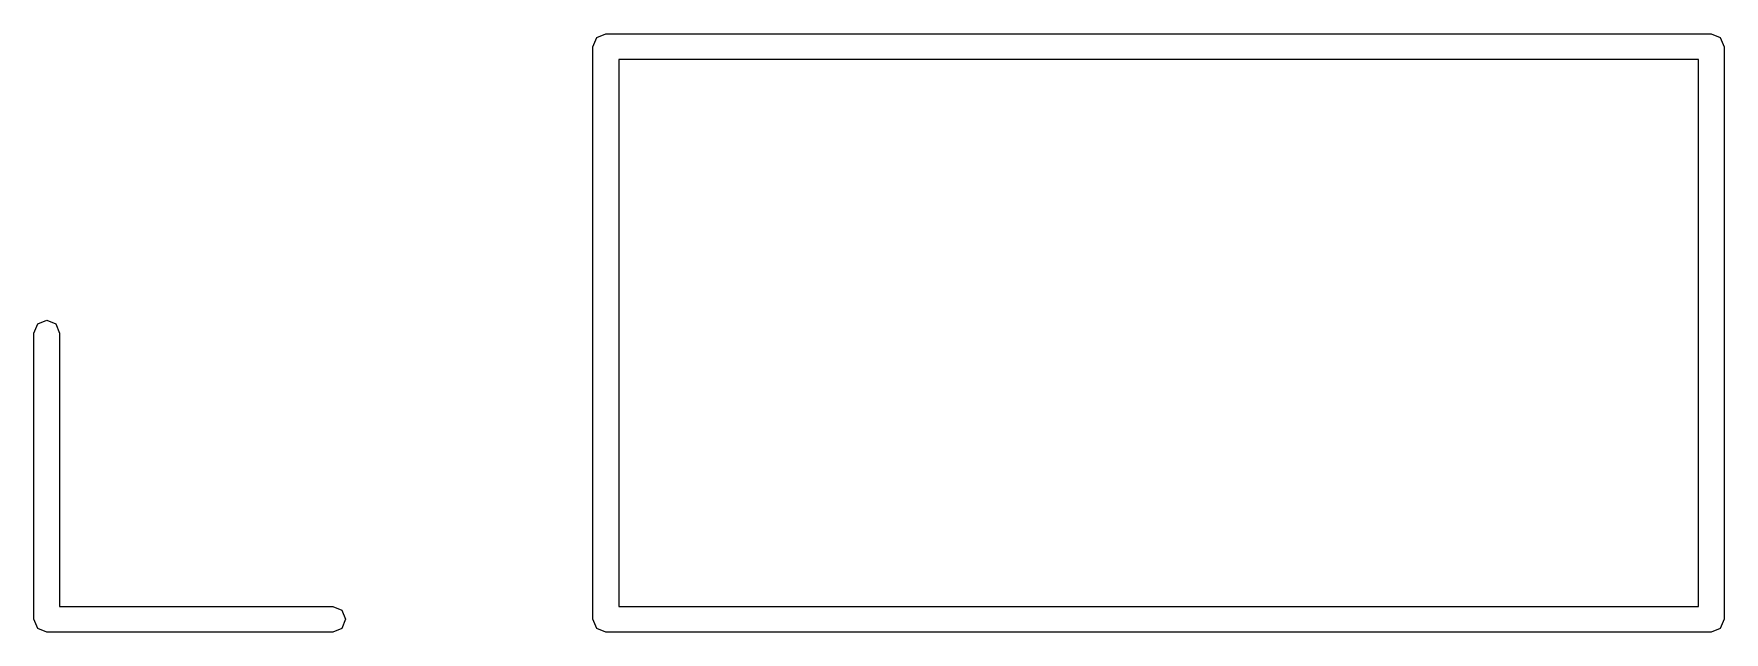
# Model space of a CAD drawing. Extents: x 128.4 to 208.6, y -114.5 to -26.6.
# Drawn here: x 174.61 to 182.47, y -30.39 to -27.61 of the extents above; entities that cross this region are included whole.
import ezdxf

# ---------------------------------------------------------------- set-up
doc = ezdxf.new("R2010")
doc.units = 0
doc.layers.add('BLACK', color=7, linetype='CONTINUOUS')

msp = doc.modelspace()

# ---------------------------------------------------------------- linework, layer by layer
at = {"layer": 'BLACK', "linetype": 'CONTINUOUS'}
for p, q in [((177.21, -27.67), (177.228, -27.6276)), ((177.228, -27.6276), (177.27, -27.61)), ((177.27, -27.61), (182.41, -27.61)), ((182.41, -27.61), (182.452, -27.6276)), ((182.452, -27.6276), (182.47, -27.67)), ((177.21, -30.33), (177.21, -27.67)), ((177.33, -27.73), (177.33, -30.27)), ((182.35, -27.73), (177.33, -27.73)), ((182.35, -30.27), (182.35, -27.73)), ((182.47, -27.67), (182.47, -30.33)), ((174.61, -29), (174.628, -28.9576)), ((174.61, -30.33), (174.61, -29)), ((174.628, -28.9576), (174.67, -28.94)), ((174.67, -28.94), (174.712, -28.9576)), ((174.712, -28.9576), (174.73, -29)), ((174.73, -29), (174.73, -30.27)), ((174.628, -30.3724), (174.61, -30.33)), ((174.73, -30.27), (176, -30.27)), ((176, -30.27), (176.042, -30.2876)), ((176.042, -30.2876), (176.06, -30.33)), ((176.06, -30.33), (176.042, -30.3724)), ((177.228, -30.3724), (177.21, -30.33)), ((177.33, -30.27), (182.35, -30.27)), ((182.47, -30.33), (182.452, -30.3724)), ((174.67, -30.39), (174.628, -30.3724)), ((176, -30.39), (174.67, -30.39)), ((176.042, -30.3724), (176, -30.39)), ((177.27, -30.39), (177.228, -30.3724)), ((182.41, -30.39), (177.27, -30.39)), ((182.452, -30.3724), (182.41, -30.39))]:
    msp.add_line(p, q, dxfattribs=at)

doc.saveas('drawing.dxf')
